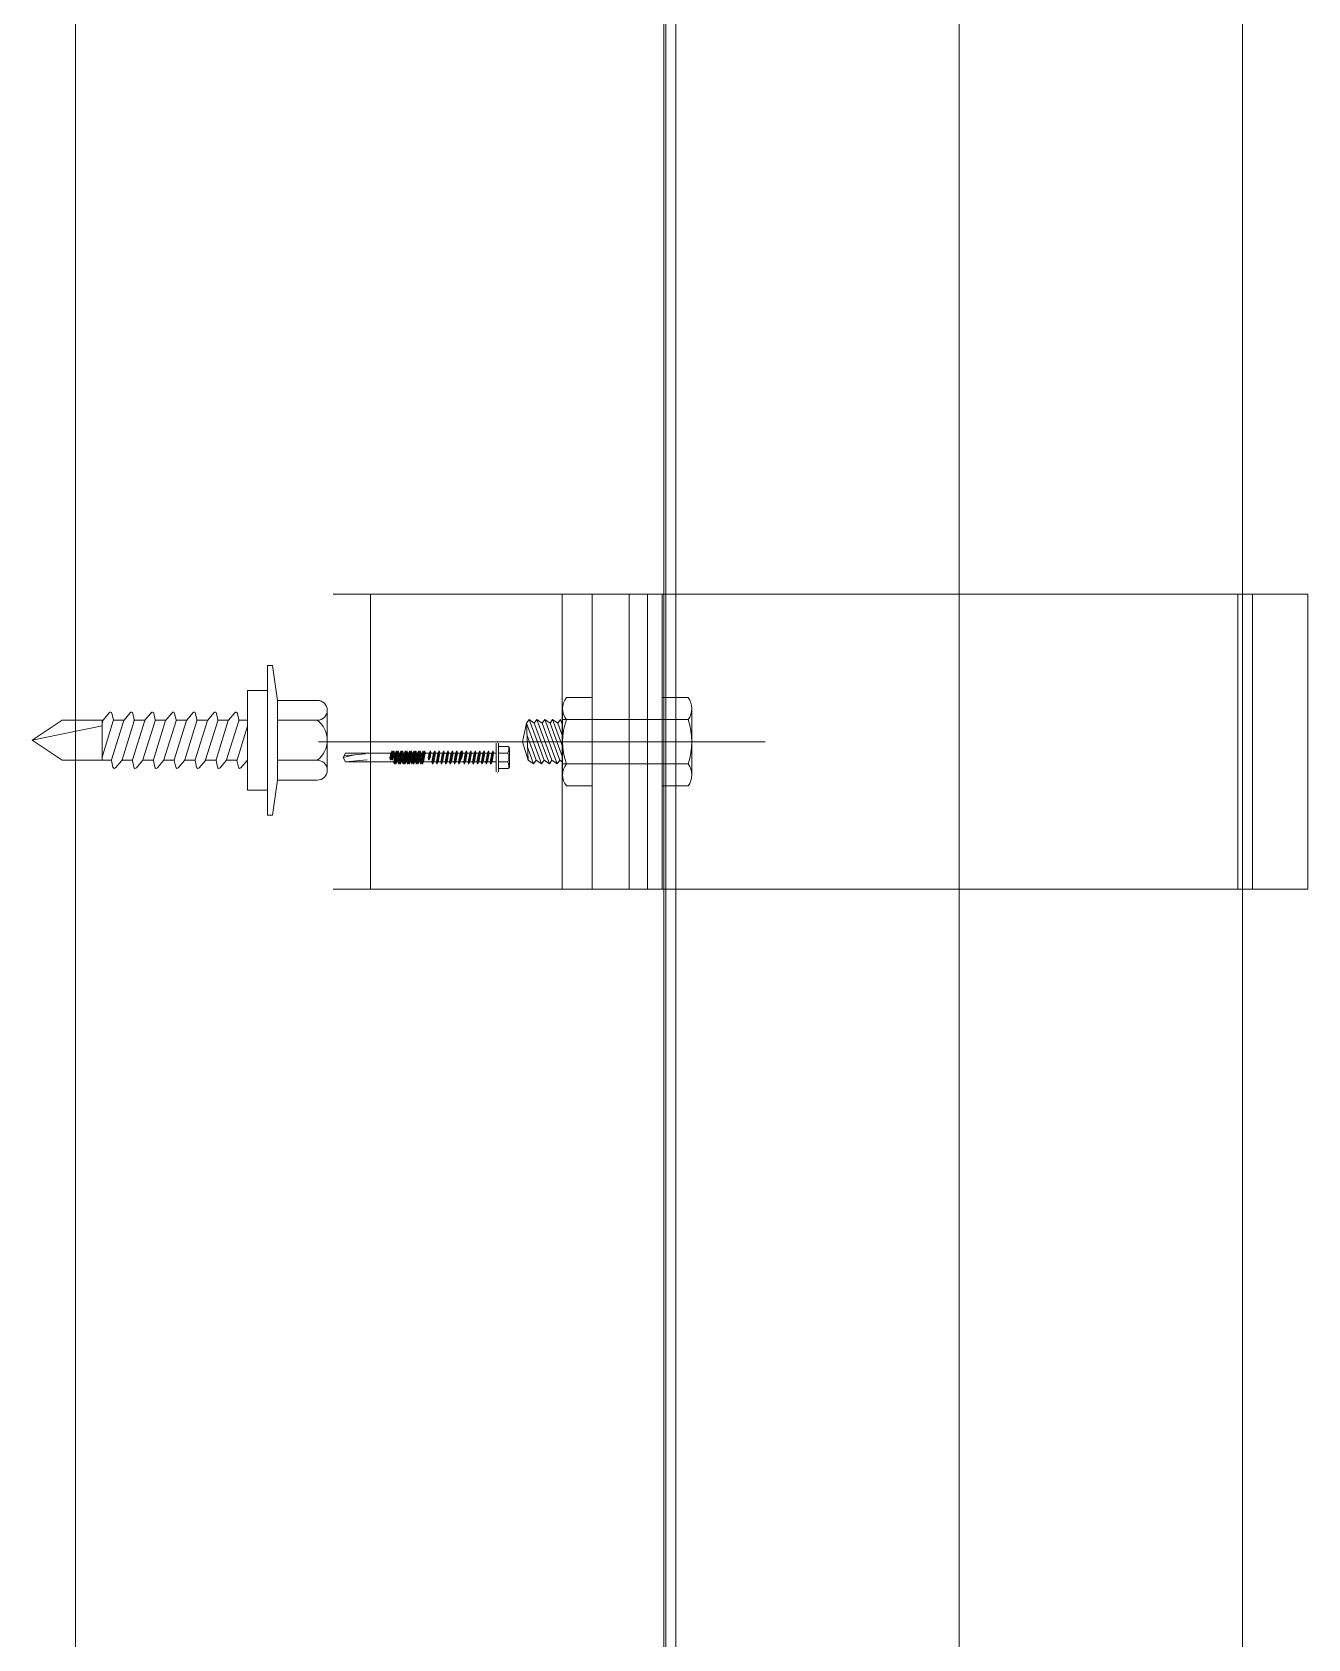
# Model space of a CAD drawing. Header units: metres. Extents: x 1610 to 5629, y 732 to 3974.
# Drawn here: x 1635.2203 to 1635.3412, y 909.5069 to 909.6592 of the extents above; entities that cross this region are included whole.
import ezdxf

# ---------------------------------------------------------------- set-up
doc = ezdxf.new("R2010")
doc.units = ezdxf.units.M
doc.header["$MEASUREMENT"] = 0
doc.layers.get('0').update_dxf_attribs({"lineweight": 0})

# ---------------------------------------------------------------- blocks, each defined once
blk = doc.blocks.new('SRW-20')
for p, q in [((-2.705422169499799, 4.734488796530059), (-2.705422169499799, 2.029066627059365)), ((-2.029066627117571, 5.410844338883178), (2.029066627117571, 5.410844338854075)), ((-1.352711084735344, 4.734488796530059), (-1.352711084735344, 2.029066627059365)), ((1.352711084677139, 4.734488796500953), (1.352711084677139, 2.029066627059365)), ((2.705422169383381, 4.734488796530059), (2.705422169441589, 2.029066627030259)), ((-5.07266656772117, 1.690888855897356), (-2.705422169499799, 2.029066627059365)), ((-5.07266656772117, 1.690888855897356), (-5.07266656772117, 1.352711084735344)), ((-5.07266656772117, 1.352711084735344), (5.07266656766296, 1.352711084677139)), ((-3.381777711823815, 1.352711084706242), (-3.381777711823815, 0)), ((-2.705422169441589, 2.029066627059365), (2.705422169499799, 2.029066627059365)), ((5.07266656766296, 1.690888855868251), (2.705422169441589, 2.029066627030259)), ((3.381777711823815, 1.352711084677139), (3.381777711823815, 0)), ((5.07266656766296, 1.690888855868251), (5.07266656766296, 1.352711084706242)), ((-3.381777711823815, 0), (3.381777711823815, 0)), ((-1.868816154747037, -0.4361120414687323), (-1.368265371740561, -0.0186322928057052)), ((-1.824975299445213, -0.6132498307561037), (-1.378628323058364, -0.7083456031105017)), ((-1.352711084793553, -2.91038e-11), (-1.352711084793553, -0.0079450140765402)), ((-1.352711084793553, -0.7104601264582016), (-1.352711084735344, -1.42436096811434)), ((-1.333367849205385, -1.416069386119489), (1.327403977658832, -0.5899166617600713)), ((-1.327403977658832, -0.7060096649511252), (0.9464257521030957, -2.91038e-11)), ((1.352711084735344, -2.91038e-11), (1.352711084677139, -0.585466200282099)), ((1.368265371682352, -1.277294033963698), (1.868816154688829, -0.8598142852715682)), ((1.824975299387005, -0.6826764959841967), (1.378628323058364, -0.5875807236297989)), ((-1.868816154747037, -1.85252799550653), (-1.368265371740561, -1.435048246843503)), ((-1.824975299445213, -2.029665784793905), (-1.378628323058364, -2.124761557148302)), ((-1.352711084735344, -2.126876080495998), (-1.352711084735344, -2.840776922152143)), ((-1.333367849205385, -2.83248534015729), (1.327403977658832, -2.006332615797874)), ((-1.32740397771704, -2.122425618988926), (1.333367849147176, -1.296272894658613)), ((1.352711084735344, -1.287981312634655), (1.352711084735344, -2.001882154319901)), ((1.824975299387005, -2.099092450021998), (1.378628323058364, -2.0039966776676)), ((-1.868816154747037, -3.268943949544336), (-1.368265371740561, -2.851464200881308)), ((-1.32740397771704, -3.538841573026726), (1.333367849147176, -2.712688848696414)), ((1.352711084735344, -2.70439726670156), (1.352711084677139, -3.418298108357701)), ((1.368265371682352, -2.693709988001498), (1.868816154688829, -2.27623023930937)), ((-1.868816154747037, -4.68535990361124), (-1.368265371740561, -4.267880154919112)), ((-1.824975299445213, -3.446081738831707), (-1.378628323058364, -3.541177511186106)), ((-1.352711084735344, -3.543292034533807), (-1.352711084735344, -4.25719287621905)), ((-1.333367849205385, -4.248901294195093), (1.327403977658832, -3.422748569864778)), ((-1.327403977658832, -4.955257527064532), (1.333367849147176, -4.129104802734219)), ((1.352711084677139, -4.120813220739364), (1.352711084677139, -4.834714062424609)), ((1.368265371682352, -4.110125942039302), (1.868816154688829, -3.692646193347171)), ((1.824975299387005, -3.515508404088901), (1.378628323058364, -3.420412631705402)), ((-1.824975299445213, -4.862497692898613), (-1.378628323058364, -4.957593465223908)), ((-1.352711084735344, -4.959707988571608), (-1.352711084735344, -5.673608830256853)), ((-1.333367849205385, -5.665317248232896), (1.327403977600625, -4.839164523902582)), ((1.368265371682352, -5.526541896077106), (1.86881615463062, -5.109062147384972)), ((1.824975299387005, -4.931924358126707), (1.378628323058364, -4.836828585743205)), ((-1.868816154747037, -6.101775857649045), (-1.368265371740561, -5.684296108956912)), ((-1.824975299387005, -6.278913646936416), (-1.378628323116573, -6.37400941926171)), ((-1.352711084735344, -6.376123942609406), (-1.352711084735344, -7.090024784323759)), ((-1.333367849205385, -7.081733202328903), (1.327403977600625, -6.255580477969486)), ((-1.32740397771704, -6.371673481102334), (1.333367849147176, -5.545520756772019)), ((1.352711084677139, -5.537229174777166), (1.352711084677139, -6.251130016462411)), ((1.368265371682352, -6.942957850144012), (1.868816154688829, -6.525478101451881)), ((1.824975299328798, -6.34834031216451), (1.378628323000155, -6.253244539810112)), ((-1.868816154747037, -7.518191811715951), (-1.368265371740561, -7.100712063023821)), ((-1.32740397771704, -7.788089435169238), (1.333367849147176, -6.961936710838926)), ((1.352711084677139, -6.953645128844073), (1.352711084677139, -7.667545970529318)), ((-1.868816154747037, -8.934607765753752), (-1.368265371740561, -8.517128017061623)), ((-1.824975299445213, -7.695329600974218), (-1.378628323116573, -7.790425373328617)), ((-1.352711084735344, -7.792539896676315), (-1.352711084735344, -8.506440738361562)), ((-1.333367849205385, -8.498149156366708), (1.327403977658832, -7.671996432036394)), ((-1.32740397771704, -9.204505389236147), (1.333367849147176, -8.378352664905831)), ((1.352711084677139, -8.370061082881875), (1.352711084677139, -9.083961924567118)), ((1.368265371682352, -8.359373804181812), (1.86881615463062, -7.941894055489684)), ((1.824975299328798, -7.764756266231414), (1.378628323058364, -7.669660493877018)), ((-1.824975299445213, -9.11174555501202), (-1.378628323116573, -9.206841327395523)), ((-1.352711084735344, -9.20895585071412), (-1.352711084735344, -9.854666864703177)), ((-1.140454892622073, -9.854666864703177), (1.327403977600625, -9.088412386074193)), ((1.14045489244745, -9.854666864674073), (1.333367849147176, -9.794768618943637)), ((1.352711084677139, -9.78647703694878), (1.352711084677139, -9.854666864674073)), ((1.368265371624147, -9.77578975824872), (1.868816154688829, -9.358310009556588)), ((1.824975299328798, -9.18117222029832), (1.378628323058364, -9.08607644791482)), ((-1.352711084735344, -9.854666864703177), (1.352711084677139, -9.854666864674073)), ((-1.352711084735344, -9.854666864703177), (-1.352711084793553, -12.56008903411566)), ((-2.91038e-11, -14.58915566120413), (0.9725863542698788, -9.854666864644967)), ((1.352711084677139, -9.854666864674073), (1.352711084677139, -12.56008903411566)), ((-1.352711084793553, -12.56008903411566), (-2.91038e-11, -14.58915566120413)), ((-2.91038e-11, -14.58915566120413), (1.352711084677139, -12.56008903411566))]:
    blk.add_line(p, q)
for centre, radius, start, end in [((-2.029066627117571, 4.734488796530059), 0.6763555423608923, 0, 180), ((-8.73115e-11, 3.719955483131343), 1.690888855772311, 36.86989764117497, 143.1301023564905), ((2.029066627117571, 4.734488796530059), 0.6763555423608923, 0, 180), ((-1.303284010122297, -0.0965437879785895), 0.1014533313541339, 107.2492362302467, 129.829483170481), ((-1.803834793128769, -0.5140235366707202), 0.1014533313541339, 129.829483170481, 257.9727626916973), ((-1.357487816741922, -0.6091193090251183), 0.1014533313541339, 257.9727626882618, 287.2492362302467), ((1.357487816741922, -0.6868070176860785), 0.1014533313541339, 77.97276268826182, 107.2492362302467), ((1.803834793070564, -0.7819027900695801), 0.1014533313541339, 309.8294831704811, 77.97276268826182), ((-1.803834793128769, -1.93043949070852), 0.1014533313541339, 129.829483170481, 257.9727626916973), ((-1.357487816741922, -2.025535263062919), 0.1014533313541339, 257.9727626882618, 287.2492362302467), ((-1.303284010122297, -1.51295974201639), 0.1014533313541339, 107.2492362302467, 129.829483170481), ((1.357487816741922, -2.103222971723879), 0.1014533313541339, 77.97276268826182, 107.2492362302467), ((1.303284010122297, -1.199382538732606), 0.1014533313541339, 287.2492362302467, 309.8294831710151), ((1.303284010064089, -1.199382538761708), 0.1014533313541339, 287.2492362302467, 309.8294831710151), ((1.803834793070564, -2.198318744107377), 0.1014533313541339, 309.8294831704811, 77.97276268826182), ((-1.303284010122297, -2.929375696054194), 0.1014533313541339, 107.2492362302467, 129.829483170481), ((1.303284010064089, -2.615798492799513), 0.1014533313541339, 287.2492362302467, 309.8294831710151), ((1.303284010122297, -2.615798492770409), 0.1014533313541339, 287.2492362302467, 309.8294831710151), ((-1.803834793128769, -3.346855444746323), 0.1014533313541339, 129.829483170481, 257.9727626916973), ((-1.357487816741922, -3.441951217129826), 0.1014533313541339, 257.9727626882618, 287.2492362302467), ((-1.303284010122297, -4.345791650091996), 0.1014533313541339, 107.2492362302467, 129.829483170481), ((1.357487816741922, -3.519638925761681), 0.1014533313541339, 77.97276268826182, 107.2492362302467), ((1.357487816741922, -3.519638925761681), 0.1014533313541339, 77.97276268826182, 107.2492362302467), ((1.303284010122297, -4.032214446808212), 0.1014533313541339, 287.2492362302467, 309.8294831710151), ((1.803834793070564, -3.614734698145185), 0.1014533313541339, 309.8294831704811, 77.97276268826182), ((-1.803834793128769, -4.76327139881323), 0.1014533313541339, 129.829483170481, 257.9727626916973), ((-1.357487816741922, -4.858367171167627), 0.1014533313541339, 257.9727626882618, 287.2492362302467), ((1.357487816741922, -4.936054879828589), 0.1014533313541339, 77.97276268826182, 107.2492362302467), ((1.803834793070564, -5.031150652153883), 0.1014533313541339, 309.8294831704811, 77.97276268989278), ((-1.803834793070564, -6.179687352821928), 0.1014533313541339, 129.829483170481, 257.9727626916973), ((-1.35748781680013, -6.274783125176327), 0.1014533313541339, 257.9727626898928, 287.2492362302467), ((-1.303284010122297, -5.762207604129799), 0.1014533313541339, 107.2492362302467, 129.829483170481), ((1.357487816683714, -6.352470833866391), 0.1014533313541339, 77.97276268826182, 107.2492362302467), ((1.303284010064089, -5.448630400846012), 0.1014533313541339, 287.2492362302467, 309.8294831710151), ((1.803834793012356, -6.447566606249893), 0.1014533313541339, 309.8294831704811, 77.97276269006647), ((-1.803834793128769, -7.596103306888836), 0.1014533313541339, 129.829483170481, 257.9727626916973), ((-1.303284010122297, -7.178623558225808), 0.1014533313541339, 107.2492362302467, 129.829483170481), ((1.303284010122297, -6.865046354912919), 0.1014533313541339, 287.2492362302467, 309.8294831704811), ((-1.35748781680013, -7.691199079272338), 0.1014533313541339, 257.9727626898928, 287.2492362302467), ((-1.303284010122297, -8.595039512263611), 0.1014533313541339, 107.2492362302467, 129.829483170481), ((1.357487816741922, -7.768886787933292), 0.1014533313541339, 77.97276268826182, 107.2492362302467), ((1.303284010064089, -8.281462308950722), 0.1014533313541339, 287.2492362302467, 309.8294831710151), ((1.803834793012356, -7.863982560316797), 0.1014533313541339, 309.8294831704811, 77.97276269006647), ((-1.803834793128769, -9.012519260926636), 0.1014533313541339, 129.829483170481, 257.9727626882618), ((-1.35748781680013, -9.10761503331014), 0.1014533313541339, 257.9727626882618, 287.2492362302467), ((1.357487816683714, -9.1853027419711), 0.1014533313541339, 77.97276268826182, 107.2492362302467), ((1.303284010064089, -9.697878263017627), 0.1014533313541339, 287.2492362302467, 309.8294831704811), ((1.803834793012356, -9.2803985143546), 0.1014533313541339, 309.8294831704811, 77.97276268989278)]:
    blk.add_arc(centre, radius, start, end)

msp = doc.modelspace()

# ---------------------------------------------------------------- linework, layer by layer
at = {"color": 7}
for p, q in [((1635.224421547176, 907.4443858497287, -23.91686604215113), (1635.224399094434, 909.8355492259697, -55.54783483703315)), ((1635.335023297467, 902.7736636033507), (1635.335023297468, 909.8196899604968)), ((1635.335023297469, 902.627288594904), (1635.335023297468, 909.8196899604968)), ((1635.280193404129, 909.7070736852693, 13.7092257086856), (1635.280193404357, 907.4443858497287, 0.0016978310132174)), ((1635.280390561147, 907.4443858497287, -22.50555447420834), (1635.280376841745, 909.7070736852693, -50.78495579762772)), ((1635.28131238172, 909.7070736852693, 13.70644830652966), (1635.281312381949, 907.4443858497287, -1.77965931414e-05)), ((1635.308167839579, 909.7070736852693, 13.70647205992102), (1635.308167839579, 907.4443858497287, -8.8983494777e-06)), ((1635.335023297242, 909.7070736852693, 13.70649581359481), (1635.335023297469, 907.4443858497287)), ((1635.248838020241, 909.605898338502), (1635.341224461772, 909.605898338502, 2.159289270440468)), ((1635.252384271365, 909.605898338502), (1635.252384271365, 909.5779239041929)), ((1635.270527390924, 909.5779239041929), (1635.270527390924, 909.605898338502)), ((1635.273386456507, 909.605898338502, 2.159289270440468), (1635.273386456507, 909.5779239041929, 2.159289270440468)), ((1635.276883260696, 909.605898338502, 2.159289270440468), (1635.276883260696, 909.5779239041929, 2.159289270440468)), ((1635.278631663313, 909.605898338502, 2.159289270440468), (1635.278631663313, 909.5779239041929, 2.159289270440468)), ((1635.280030384781, 909.605898338502, 2.159289270440468), (1635.280030384781, 909.5779239041929, 2.159289270440468)), ((1635.334580535058, 909.605898338502, 2.159289270440468), (1635.334580535058, 909.5779239041929, 2.159289270440468)), ((1635.335979256529, 909.605898338502, 2.159289270440468), (1635.335979256529, 909.5779239041929, 2.159289270440468)), ((1635.341224461772, 909.605898338502, 2.159289270440468), (1635.341224461772, 909.5779239041929, 2.159289270440468)), ((1635.270938694719, 909.5961072871847, 2.159289270440468), (1635.273386456507, 909.5961072871847, 2.159289270440468)), ((1635.282478148132, 909.5961072871847, 2.159289270440468), (1635.280030384781, 909.5961072871847, 2.159289270440468)), ((1635.27058901305, 909.5950582458224, 2.159289270440468), (1635.27058901305, 909.5887639979139, 2.159289270440468)), ((1635.282827828239, 909.5950582458224, 2.159289270440468), (1635.282827828239, 909.5887639979139, 2.159289270440468)), ((1635.267158815486, 909.5936595230517, 2.159289270440468), (1635.266796903914, 909.5919111217377, 2.159289270440468)), ((1635.267402277123, 909.5940092044614, 2.159289270440468), (1635.267158815486, 909.5936595230517, 2.159289270440468)), ((1635.267158815486, 909.5936595230517, 2.159289270440468), (1635.267334159408, 909.5901627196428, 2.159289270440468)), ((1635.267158815486, 909.5936595230517, 2.159289270440468), (1635.268582103581, 909.589813039276, 2.159289270440468)), ((1635.267402277123, 909.5940092044614, 2.159289270440468), (1635.268825565218, 909.5901627196428, 2.159289270440468)), ((1635.267904519173, 909.5936595230517, 2.159289270440468), (1635.267402277123, 909.5940092044614, 2.159289270440468)), ((1635.268147979246, 909.5940092044614, 2.159289270440468), (1635.267904519173, 909.5936595230517, 2.159289270440468)), ((1635.267904519173, 909.5936595230517, 2.159289270440468), (1635.269327805704, 909.589813039276, 2.159289270440468)), ((1635.268147979246, 909.5940092044614, 2.159289270440468), (1635.269571267341, 909.5901627196428, 2.159289270440468)), ((1635.268650221296, 909.5936595230517, 2.159289270440468), (1635.268147979246, 909.5940092044614, 2.159289270440468)), ((1635.268893681889, 909.5940092044614, 2.159289270440468), (1635.268650221296, 909.5936595230517, 2.159289270440468)), ((1635.268650221296, 909.5936595230517, 2.159289270440468), (1635.27007350939, 909.589813039276, 2.159289270440468)), ((1635.268893681889, 909.5940092044614, 2.159289270440468), (1635.270316969463, 909.5901627196428, 2.159289270440468)), ((1635.269395923418, 909.5936595230517, 2.159289270440468), (1635.268893681889, 909.5940092044614, 2.159289270440468)), ((1635.269639385055, 909.5940092044614, 2.159289270440468), (1635.269395923418, 909.5936595230517, 2.159289270440468)), ((1635.269395923418, 909.5936595230517, 2.159289270440468), (1635.27058901305, 909.5904351561104, 2.159289270440468)), ((1635.270141627104, 909.5936595230517, 2.159289270440468), (1635.269639385055, 909.5940092044614, 2.159289270440468)), ((1635.269639385055, 909.5940092044614, 2.159289270440468), (1635.27058901305, 909.5914427994223, 2.159289270440468)), ((1635.27038508822, 909.5940092044614, 2.159289270440468), (1635.270141627104, 909.5936595230517, 2.159289270440468)), ((1635.270141627104, 909.5936595230517, 2.159289270440468), (1635.27058901305, 909.592450444036, 2.159289270440468)), ((1635.27038508822, 909.5940092044614, 2.159289270440468), (1635.27058901305, 909.5934580878688, 2.159289270440468)), ((1635.282478148132, 909.5940092044614, 2.159289270440468), (1635.27058901305, 909.5940092044614, 2.159289270440468)), ((1635.247445479641, 909.5919111217377, 2.159289270440468), (1635.289797079463, 909.5919111217377, 2.159289270440468)), ((1635.264291142962, 909.5890526783064), (1635.264291142962, 909.591779760606)), ((1635.264399864103, 909.591880119445), (1635.264391502061, 909.591880119445)), ((1635.264500223724, 909.5890526783064), (1635.264500223724, 909.591779760606)), ((1635.265445268435, 909.5914616241797), (1635.264567129963, 909.5914616241797)), ((1635.265545627533, 909.5911438212325), (1635.265545627533, 909.5913612640384)), ((1635.267334159408, 909.5901627196428, 2.159289270440468), (1635.266796903914, 909.5919111217377, 2.159289270440468)), ((1635.267217264329, 909.5924939219137, 2.159289270440468), (1635.268079861532, 909.5901627196428, 2.159289270440468)), ((1635.267275712129, 909.5913283202588, 2.159289270440468), (1635.267836400414, 909.589813039276, 2.159289270440468)), ((1635.249771333709, 909.5904162229747), (1635.250012760066, 909.5908343847588)), ((1635.249771333709, 909.5904162229747), (1635.250844259622, 909.5906610169724)), ((1635.249771333709, 909.5904162229747), (1635.250012760066, 909.5899980611888)), ((1635.249864708979, 909.5905746646077), (1635.2519156411, 909.5907540981044)), ((1635.253890674453, 909.5908343847588), (1635.250012760066, 909.5908343847588)), ((1635.250012760066, 909.5899980611888), (1635.252063691667, 909.5901774946852)), ((1635.253890674453, 909.5899980611888), (1635.250012760066, 909.5899980611888)), ((1635.254306933047, 909.5908343847588), (1635.253890674453, 909.5908343847588)), ((1635.254577628119, 909.5899980611888), (1635.253890674453, 909.5899980611888)), ((1635.254159466074, 909.5899980611888), (1635.253914973771, 909.5899980611888)), ((1635.254461089969, 909.5908343847588), (1635.254044832936, 909.5908343847588)), ((1635.25473178504, 909.5899980611888), (1635.254044832936, 909.5899980611888)), ((1635.254306933047, 909.5908343847588), (1635.254062440744, 909.5908343847588)), ((1635.254313624557, 909.5899980611888), (1635.254069131213, 909.5899980611888)), ((1635.254461089969, 909.5908343847588), (1635.254216597666, 909.5908343847588)), ((1635.254222935894, 909.5903756945801), (1635.254306933047, 909.5908343847588)), ((1635.254272892428, 909.5901665476429), (1635.254222935894, 909.5903756945801)), ((1635.254272892428, 909.5901665476429), (1635.254430644694, 909.5910435314363)), ((1635.254272892428, 909.5901665476429), (1635.254396605636, 909.5903756945801)), ((1635.254306933047, 909.5908343847588), (1635.254430644694, 909.5910435314363)), ((1635.254577628119, 909.5899980611888), (1635.254333135818, 909.5899980611888)), ((1635.254377093857, 909.5903756945801), (1635.254461089969, 909.5908343847588)), ((1635.254427049349, 909.5901665476429), (1635.254377093857, 909.5903756945801)), ((1635.254396605636, 909.5903756945801), (1635.254480601747, 909.5908343847588)), ((1635.254427049349, 909.5901665476429), (1635.254584803176, 909.5910435314363)), ((1635.254427049349, 909.5901665476429), (1635.2545507636, 909.5903756945801)), ((1635.254480601747, 909.5908343847588), (1635.254430644694, 909.5910435314363)), ((1635.254461089969, 909.5908343847588), (1635.254584803176, 909.5910435314363)), ((1635.25472509353, 909.5908343847588), (1635.254480601747, 909.5908343847588)), ((1635.25473178504, 909.5899980611888), (1635.254487293257, 909.5899980611888)), ((1635.2545507636, 909.5903756945801), (1635.254634759712, 909.5908343847588)), ((1635.254577628119, 909.5899980611888), (1635.25472509353, 909.5908343847588)), ((1635.254627583611, 909.5897889129487), (1635.254577628119, 909.5899980611888)), ((1635.254634759712, 909.5908343847588), (1635.254584803176, 909.5910435314363)), ((1635.254627583611, 909.5897889129487), (1635.254848806737, 909.5910435314363)), ((1635.254627583611, 909.5897889129487), (1635.254751296819, 909.5899980611888)), ((1635.254879251493, 909.5908343847588), (1635.254634759712, 909.5908343847588)), ((1635.25472509353, 909.5908343847588), (1635.254848806737, 909.5910435314363)), ((1635.25473178504, 909.5899980611888), (1635.254879251493, 909.5908343847588)), ((1635.254781742096, 909.5897889129487), (1635.25473178504, 909.5899980611888)), ((1635.254751296819, 909.5899980611888), (1635.254898763272, 909.5908343847588)), ((1635.254995790165, 909.5899980611888), (1635.254751296819, 909.5899980611888)), ((1635.254781742096, 909.5897889129487), (1635.255002964701, 909.5910435314363)), ((1635.254781742096, 909.5897889129487), (1635.254905454781, 909.5899980611888)), ((1635.254898763272, 909.5908343847588), (1635.254848806737, 909.5910435314363)), ((1635.254879251493, 909.5908343847588), (1635.255002964701, 909.5910435314363)), ((1635.255143255575, 909.5908343847588), (1635.254898763272, 909.5908343847588)), ((1635.254905454781, 909.5899980611888), (1635.255052920715, 909.5908343847588)), ((1635.255149947085, 909.5899980611888), (1635.254905454781, 909.5899980611888)), ((1635.254995790165, 909.5899980611888), (1635.255143255575, 909.5908343847588)), ((1635.255045745134, 909.5897889129487), (1635.254995790165, 909.5899980611888)), ((1635.255052920715, 909.5908343847588), (1635.255002964701, 909.5910435314363)), ((1635.255045745134, 909.5897889129487), (1635.255266968784, 909.5910435314363)), ((1635.255045745134, 909.5897889129487), (1635.255169458343, 909.5899980611888)), ((1635.255297412496, 909.5908343847588), (1635.255052920715, 909.5908343847588)), ((1635.255143255575, 909.5908343847588), (1635.255266968784, 909.5910435314363)), ((1635.255149947085, 909.5899980611888), (1635.255297412496, 909.5908343847588)), ((1635.255199902578, 909.5897889129487), (1635.255149947085, 909.5899980611888)), ((1635.255169458343, 909.5899980611888), (1635.255316925318, 909.5908343847588)), ((1635.255413950646, 909.5899980611888), (1635.255169458343, 909.5899980611888)), ((1635.255199902578, 909.5897889129487), (1635.255421126747, 909.5910435314363)), ((1635.255199902578, 909.5897889129487), (1635.255323616827, 909.5899980611888)), ((1635.255316925318, 909.5908343847588), (1635.255266968784, 909.5910435314363)), ((1635.255297412496, 909.5908343847588), (1635.255421126747, 909.5910435314363)), ((1635.25556141762, 909.5908343847588), (1635.255316925318, 909.5908343847588)), ((1635.255323616827, 909.5899980611888), (1635.25547108328, 909.5908343847588)), ((1635.255568108609, 909.5899980611888), (1635.255323616827, 909.5899980611888)), ((1635.255413950646, 909.5899980611888), (1635.25556141762, 909.5908343847588)), ((1635.255463907181, 909.5897889129487), (1635.255413950646, 909.5899980611888)), ((1635.25547108328, 909.5908343847588), (1635.255421126747, 909.5910435314363)), ((1635.255463907181, 909.5897889129487), (1635.255685129266, 909.5910435314363)), ((1635.255463907181, 909.5897889129487), (1635.255587620391, 909.5899980611888)), ((1635.255715574541, 909.5908343847588), (1635.25547108328, 909.5908343847588)), ((1635.25556141762, 909.5908343847588), (1635.255685129266, 909.5910435314363)), ((1635.255568108609, 909.5899980611888), (1635.255715574541, 909.5908343847588)), ((1635.255618064621, 909.5897889129487), (1635.255568108609, 909.5899980611888)), ((1635.255587620391, 909.5899980611888), (1635.255735087363, 909.5908343847588)), ((1635.255832112171, 909.5899980611888), (1635.255587620391, 909.5899980611888)), ((1635.255618064621, 909.5897889129487), (1635.255839288271, 909.5910435314363)), ((1635.255618064621, 909.5897889129487), (1635.255741777308, 909.5899980611888)), ((1635.255735087363, 909.5908343847588), (1635.255685129266, 909.5910435314363)), ((1635.255715574541, 909.5908343847588), (1635.255839288271, 909.5910435314363)), ((1635.255979579145, 909.5908343847588), (1635.255735087363, 909.5908343847588)), ((1635.255741777308, 909.5899980611888), (1635.255889244283, 909.5908343847588)), ((1635.255986270655, 909.5899980611888), (1635.255741777308, 909.5899980611888)), ((1635.255832112171, 909.5899980611888), (1635.255979579145, 909.5908343847588)), ((1635.255882068183, 909.5897889129487), (1635.255832112171, 909.5899980611888)), ((1635.255889244283, 909.5908343847588), (1635.255839288271, 909.5910435314363)), ((1635.255882068183, 909.5897889129487), (1635.25610329079, 909.5910435314363)), ((1635.255882068183, 909.5897889129487), (1635.256005781393, 909.5899980611888)), ((1635.256133736065, 909.5908343847588), (1635.255889244283, 909.5908343847588)), ((1635.255979579145, 909.5908343847588), (1635.25610329079, 909.5910435314363)), ((1635.255986270655, 909.5899980611888), (1635.256133736065, 909.5908343847588)), ((1635.256036226669, 909.5897889129487), (1635.255986270655, 909.5899980611888)), ((1635.256005781393, 909.5899980611888), (1635.256153247845, 909.5908343847588)), ((1635.256250273174, 909.5899980611888), (1635.256005781393, 909.5899980611888)), ((1635.256036226669, 909.5897889129487), (1635.256257449272, 909.5910435314363)), ((1635.256036226669, 909.5897889129487), (1635.256159939354, 909.5899980611888)), ((1635.256153247845, 909.5908343847588), (1635.25610329079, 909.5910435314363)), ((1635.256133736065, 909.5908343847588), (1635.256257449272, 909.5910435314363)), ((1635.256397740149, 909.5908343847588), (1635.256153247845, 909.5908343847588)), ((1635.256159939354, 909.5899980611888), (1635.256307405807, 909.5908343847588)), ((1635.256404431659, 909.5899980611888), (1635.256159939354, 909.5899980611888)), ((1635.256250273174, 909.5899980611888), (1635.256397740149, 909.5908343847588)), ((1635.256300229707, 909.5897889129487), (1635.256250273174, 909.5899980611888)), ((1635.256307405807, 909.5908343847588), (1635.256257449272, 909.5910435314363)), ((1635.256300229707, 909.5897889129487), (1635.256521452836, 909.5910435314363)), ((1635.256300229707, 909.5897889129487), (1635.256423942917, 909.5899980611888)), ((1635.256551898111, 909.5908343847588), (1635.256307405807, 909.5908343847588)), ((1635.256397740149, 909.5908343847588), (1635.256521452836, 909.5910435314363)), ((1635.256404431659, 909.5899980611888), (1635.256551898111, 909.5908343847588)), ((1635.256454388192, 909.5897889129487), (1635.256404431659, 909.5899980611888)), ((1635.256423942917, 909.5899980611888), (1635.256571409369, 909.5908343847588)), ((1635.256668435219, 909.5899980611888), (1635.256423942917, 909.5899980611888)), ((1635.256454388192, 909.5897889129487), (1635.256675611319, 909.5910435314363)), ((1635.256454388192, 909.5897889129487), (1635.256578100879, 909.5899980611888)), ((1635.256571409369, 909.5908343847588), (1635.256521452836, 909.5910435314363)), ((1635.256551898111, 909.5908343847588), (1635.256675611319, 909.5910435314363)), ((1635.256815901672, 909.5908343847588), (1635.256571409369, 909.5908343847588)), ((1635.256578100879, 909.5899980611888), (1635.256725566811, 909.5908343847588)), ((1635.256822593184, 909.5899980611888), (1635.256578100879, 909.5899980611888)), ((1635.256668435219, 909.5899980611888), (1635.256815901672, 909.5908343847588)), ((1635.256718391753, 909.5897889129487), (1635.256668435219, 909.5899980611888)), ((1635.256725566811, 909.5908343847588), (1635.256675611319, 909.5910435314363)), ((1635.256718391753, 909.5897889129487), (1635.256939614881, 909.5910435314363)), ((1635.256718391753, 909.5897889129487), (1635.256842104961, 909.5899980611888)), ((1635.256970060155, 909.5908343847588), (1635.256725566811, 909.5908343847588)), ((1635.256815901672, 909.5908343847588), (1635.256939614881, 909.5910435314363)), ((1635.256822593184, 909.5899980611888), (1635.256970060155, 909.5908343847588)), ((1635.256872548672, 909.5897889129487), (1635.256822593184, 909.5899980611888)), ((1635.256842104961, 909.5899980611888), (1635.256989570373, 909.5908343847588)), ((1635.257086596743, 909.5899980611888), (1635.256842104961, 909.5899980611888)), ((1635.256872548672, 909.5897889129487), (1635.257093772844, 909.5910435314363)), ((1635.256872548672, 909.5897889129487), (1635.256996262925, 909.5899980611888)), ((1635.256989570373, 909.5908343847588), (1635.256939614881, 909.5910435314363)), ((1635.256970060155, 909.5908343847588), (1635.257093772844, 909.5910435314363)), ((1635.257234063717, 909.5908343847588), (1635.256989570373, 909.5908343847588)), ((1635.256996262925, 909.5899980611888), (1635.257143729899, 909.5908343847588)), ((1635.257240755226, 909.5899980611888), (1635.256996262925, 909.5899980611888)), ((1635.257086596743, 909.5899980611888), (1635.257234063717, 909.5908343847588)), ((1635.257136552757, 909.5897889129487), (1635.257086596743, 909.5899980611888)), ((1635.257143729899, 909.5908343847588), (1635.257093772844, 909.5910435314363)), ((1635.257136552757, 909.5897889129487), (1635.257357776404, 909.5910435314363)), ((1635.257136552757, 909.5897889129487), (1635.257260266486, 909.5899980611888)), ((1635.257388220638, 909.5908343847588), (1635.257143729899, 909.5908343847588)), ((1635.257234063717, 909.5908343847588), (1635.257357776404, 909.5910435314363)), ((1635.257240755226, 909.5899980611888), (1635.257388220638, 909.5908343847588)), ((1635.257290710719, 909.5897889129487), (1635.257240755226, 909.5899980611888)), ((1635.257260266486, 909.5899980611888), (1635.257407732417, 909.5908343847588)), ((1635.264291142962, 909.5899980575437), (1635.257260266486, 909.5899980611888)), ((1635.257290710719, 909.5897889129487), (1635.257511934889, 909.5910435314363)), ((1635.257290710719, 909.5897889129487), (1635.257414423928, 909.5899980611888)), ((1635.257407732417, 909.5908343847588), (1635.257357776404, 909.5910435314363)), ((1635.257388220638, 909.5908343847588), (1635.257511934889, 909.5910435314363)), ((1635.264291142962, 909.5908343813718), (1635.257407732417, 909.5908343847588)), ((1635.257414423928, 909.5899980611888), (1635.25756189038, 909.5908343847588)), ((1635.25756189038, 909.5908343847588), (1635.257511934889, 909.5910435314363)), ((1635.257932845027, 909.5908343847588), (1635.257516587472, 909.5908343847588)), ((1635.258203540098, 909.5899980611888), (1635.257516587472, 909.5899980611888)), ((1635.257785378575, 909.5899980611888), (1635.257540885749, 909.5899980611888)), ((1635.257932845027, 909.5908343847588), (1635.257688352724, 909.5908343847588)), ((1635.257848848916, 909.5903756945801), (1635.257932845027, 909.5908343847588)), ((1635.257898804409, 909.5901665476429), (1635.257848848916, 909.5903756945801)), ((1635.257898804409, 909.5901665476429), (1635.258056557715, 909.5910435314363)), ((1635.257898804409, 909.5901665476429), (1635.258022517616, 909.5903756945801)), ((1635.257932845027, 909.5908343847588), (1635.258056557715, 909.5910435314363)), ((1635.258203540098, 909.5899980611888), (1635.257959046755, 909.5899980611888)), ((1635.258022517616, 909.5903756945801), (1635.258106514769, 909.5908343847588)), ((1635.258106514769, 909.5908343847588), (1635.258056557715, 909.5910435314363)), ((1635.258351006551, 909.5908343847588), (1635.258106514769, 909.5908343847588)), ((1635.258203540098, 909.5899980611888), (1635.258351006551, 909.5908343847588)), ((1635.258253495591, 909.5897889129487), (1635.258203540098, 909.5899980611888)), ((1635.258253495591, 909.5897889129487), (1635.258474718716, 909.5910435314363)), ((1635.258253495591, 909.5897889129487), (1635.258377208799, 909.5899980611888)), ((1635.258351006551, 909.5908343847588), (1635.258474718716, 909.5910435314363)), ((1635.258377208799, 909.5899980611888), (1635.258524676815, 909.5908343847588)), ((1635.258621702143, 909.5899980611888), (1635.258377208799, 909.5899980611888)), ((1635.258524676815, 909.5908343847588), (1635.258474718716, 909.5910435314363)), ((1635.258769167555, 909.5908343847588), (1635.258524676815, 909.5908343847588)), ((1635.258621702143, 909.5899980611888), (1635.258769167555, 909.5908343847588)), ((1635.258671657637, 909.5897889129487), (1635.258621702143, 909.5899980611888)), ((1635.258671657637, 909.5897889129487), (1635.258892880763, 909.5910435314363)), ((1635.258671657637, 909.5897889129487), (1635.258795370322, 909.5899980611888)), ((1635.258769167555, 909.5908343847588), (1635.258892880763, 909.5910435314363)), ((1635.258795370322, 909.5899980611888), (1635.258942837298, 909.5908343847588)), ((1635.259039863669, 909.5899980611888), (1635.258795370322, 909.5899980611888)), ((1635.258942837298, 909.5908343847588), (1635.258892880763, 909.5910435314363)), ((1635.259187329601, 909.5908343847588), (1635.258942837298, 909.5908343847588)), ((1635.259039863669, 909.5899980611888), (1635.259187329601, 909.5908343847588)), ((1635.259089819159, 909.5897889129487), (1635.259039863669, 909.5899980611888)), ((1635.259089819159, 909.5897889129487), (1635.259311042289, 909.5910435314363)), ((1635.259089819159, 909.5897889129487), (1635.259213532369, 909.5899980611888)), ((1635.259187329601, 909.5908343847588), (1635.259311042289, 909.5910435314363)), ((1635.259213532369, 909.5899980611888), (1635.259360999344, 909.5908343847588)), ((1635.259458024149, 909.5899980611888), (1635.259213532369, 909.5899980611888)), ((1635.259360999344, 909.5908343847588), (1635.259311042289, 909.5910435314363)), ((1635.259605491125, 909.5908343847588), (1635.259360999344, 909.5908343847588)), ((1635.259458024149, 909.5899980611888), (1635.259605491125, 909.5908343847588)), ((1635.259507981205, 909.5897889129487), (1635.259458024149, 909.5899980611888)), ((1635.259507981205, 909.5897889129487), (1635.259729204333, 909.5910435314363)), ((1635.259507981205, 909.5897889129487), (1635.259631694413, 909.5899980611888)), ((1635.259605491125, 909.5908343847588), (1635.259729204333, 909.5910435314363)), ((1635.259631694413, 909.5899980611888), (1635.259779159825, 909.5908343847588)), ((1635.259876186194, 909.5899980611888), (1635.259631694413, 909.5899980611888)), ((1635.259779159825, 909.5908343847588), (1635.259729204333, 909.5910435314363)), ((1635.260023653169, 909.5908343847588), (1635.259779159825, 909.5908343847588)), ((1635.259876186194, 909.5899980611888), (1635.260023653169, 909.5908343847588)), ((1635.259926141688, 909.5897889129487), (1635.259876186194, 909.5899980611888)), ((1635.259926141688, 909.5897889129487), (1635.260147364814, 909.5910435314363)), ((1635.259926141688, 909.5897889129487), (1635.260049855937, 909.5899980611888)), ((1635.260023653169, 909.5908343847588), (1635.260147364814, 909.5910435314363)), ((1635.260049855937, 909.5899980611888), (1635.260197321349, 909.5908343847588)), ((1635.260294347198, 909.5899980611888), (1635.260049855937, 909.5899980611888)), ((1635.260197321349, 909.5908343847588), (1635.260147364814, 909.5910435314363)), ((1635.260441814174, 909.5908343847588), (1635.260197321349, 909.5908343847588)), ((1635.260294347198, 909.5899980611888), (1635.260441814174, 909.5908343847588)), ((1635.260344303732, 909.5897889129487), (1635.260294347198, 909.5899980611888)), ((1635.260344303732, 909.5897889129487), (1635.260565526862, 909.5910435314363)), ((1635.260344303732, 909.5897889129487), (1635.260468016941, 909.5899980611888)), ((1635.260441814174, 909.5908343847588), (1635.260565526862, 909.5910435314363)), ((1635.260468016941, 909.5899980611888), (1635.260615483394, 909.5908343847588)), ((1635.260712508723, 909.5899980611888), (1635.260468016941, 909.5899980611888)), ((1635.260941515511, 909.5908343847588), (1635.260525258478, 909.5908343847588)), ((1635.261212210583, 909.5899980611888), (1635.260525258478, 909.5899980611888)), ((1635.260794048537, 909.5899980611888), (1635.260549556756, 909.5899980611888)), ((1635.260615483394, 909.5908343847588), (1635.260565526862, 909.5910435314363)), ((1635.260859975697, 909.5908343847588), (1635.260615483394, 909.5908343847588)), ((1635.260941515511, 909.5908343847588), (1635.260697023208, 909.5908343847588)), ((1635.260712508723, 909.5899980611888), (1635.260859975697, 909.5908343847588)), ((1635.260762465777, 909.5897889129487), (1635.260712508723, 909.5899980611888)), ((1635.260762465777, 909.5897889129487), (1635.260983688385, 909.5910435314363)), ((1635.260762465777, 909.5897889129487), (1635.260886178467, 909.5899980611888)), ((1635.260857519399, 909.5903756945801), (1635.260941515511, 909.5908343847588)), ((1635.260907474892, 909.5901665476429), (1635.260857519399, 909.5903756945801)), ((1635.260859975697, 909.5908343847588), (1635.260983688385, 909.5910435314363)), ((1635.260886178467, 909.5899980611888), (1635.261033645439, 909.5908343847588)), ((1635.260907474892, 909.5901665476429), (1635.261065228197, 909.5910435314363)), ((1635.260907474892, 909.5901665476429), (1635.261031188101, 909.5903756945801)), ((1635.260941515511, 909.5908343847588), (1635.261065228197, 909.5910435314363)), ((1635.261212210583, 909.5899980611888), (1635.2609677188, 909.5899980611888)), ((1635.261033645439, 909.5908343847588), (1635.260983688385, 909.5910435314363)), ((1635.261031188101, 909.5903756945801), (1635.261115185254, 909.5908343847588)), ((1635.261115185254, 909.5908343847588), (1635.261065228197, 909.5910435314363)), ((1635.261359677558, 909.5908343847588), (1635.261115185254, 909.5908343847588)), ((1635.261212210583, 909.5899980611888), (1635.261359677558, 909.5908343847588)), ((1635.261262167117, 909.5897889129487), (1635.261212210583, 909.5899980611888)), ((1635.261262167117, 909.5897889129487), (1635.261483390243, 909.5910435314363)), ((1635.261262167117, 909.5897889129487), (1635.261385879283, 909.5899980611888)), ((1635.261359677558, 909.5908343847588), (1635.261483390243, 909.5910435314363)), ((1635.261385879283, 909.5899980611888), (1635.261533345736, 909.5908343847588)), ((1635.261630372627, 909.5899980611888), (1635.261385879283, 909.5899980611888)), ((1635.261533345736, 909.5908343847588), (1635.261483390243, 909.5910435314363)), ((1635.261777838039, 909.5908343847588), (1635.261533345736, 909.5908343847588)), ((1635.261630372627, 909.5899980611888), (1635.261777838039, 909.5908343847588)), ((1635.261680329161, 909.5897889129487), (1635.261630372627, 909.5899980611888)), ((1635.261680329161, 909.5897889129487), (1635.261901552289, 909.5910435314363)), ((1635.261680329161, 909.5897889129487), (1635.26180404133, 909.5899980611888)), ((1635.261777838039, 909.5908343847588), (1635.261901552289, 909.5910435314363)), ((1635.26180404133, 909.5899980611888), (1635.261951507781, 909.5908343847588)), ((1635.262048534151, 909.5899980611888), (1635.26180404133, 909.5899980611888)), ((1635.261951507781, 909.5908343847588), (1635.261901552289, 909.5910435314363)), ((1635.262196000083, 909.5908343847588), (1635.261951507781, 909.5908343847588)), ((1635.262048534151, 909.5899980611888), (1635.262196000083, 909.5908343847588)), ((1635.262098490167, 909.5897889129487), (1635.262048534151, 909.5899980611888)), ((1635.262098490167, 909.5897889129487), (1635.262319713812, 909.5910435314363)), ((1635.262098490167, 909.5897889129487), (1635.262222203374, 909.5899980611888)), ((1635.262196000083, 909.5908343847588), (1635.262319713812, 909.5910435314363)), ((1635.262222203374, 909.5899980611888), (1635.262369669825, 909.5908343847588)), ((1635.262466695155, 909.5899980611888), (1635.262222203374, 909.5899980611888)), ((1635.262369669825, 909.5908343847588), (1635.262319713812, 909.5910435314363)), ((1635.262614161607, 909.5908343847588), (1635.262369669825, 909.5908343847588)), ((1635.262466695155, 909.5899980611888), (1635.262614161607, 909.5908343847588)), ((1635.262516651689, 909.5897889129487), (1635.262466695155, 909.5899980611888)), ((1635.262516651689, 909.5897889129487), (1635.262737874817, 909.5910435314363)), ((1635.262516651689, 909.5897889129487), (1635.262640364897, 909.5899980611888)), ((1635.262614161607, 909.5908343847588), (1635.262737874817, 909.5910435314363)), ((1635.262640364897, 909.5899980611888), (1635.262787831352, 909.5908343847588)), ((1635.2628848572, 909.5899980611888), (1635.262640364897, 909.5899980611888)), ((1635.262787831352, 909.5908343847588), (1635.262737874817, 909.5910435314363)), ((1635.263032323653, 909.5908343847588), (1635.262787831352, 909.5908343847588)), ((1635.2628848572, 909.5899980611888), (1635.263032323653, 909.5908343847588)), ((1635.262934813735, 909.5897889129487), (1635.2628848572, 909.5899980611888)), ((1635.262934813735, 909.5897889129487), (1635.263156036861, 909.5910435314363)), ((1635.262934813735, 909.5897889129487), (1635.2630585259, 909.5899980611888)), ((1635.263032323653, 909.5908343847588), (1635.263156036861, 909.5910435314363)), ((1635.2630585259, 909.5899980611888), (1635.263205992355, 909.5908343847588)), ((1635.263303018725, 909.5899980611888), (1635.2630585259, 909.5899980611888)), ((1635.263205992355, 909.5908343847588), (1635.263156036861, 909.5910435314363)), ((1635.263450484137, 909.5908343847588), (1635.263205992355, 909.5908343847588)), ((1635.263303018725, 909.5899980611888), (1635.263450484137, 909.5908343847588)), ((1635.263352974737, 909.5897889129487), (1635.263303018725, 909.5899980611888)), ((1635.263352974737, 909.5897889129487), (1635.263574197345, 909.5910435314363)), ((1635.263352974737, 909.5897889129487), (1635.263476687424, 909.5899980611888)), ((1635.263450484137, 909.5908343847588), (1635.263574197345, 909.5910435314363)), ((1635.263476687424, 909.5899980611888), (1635.2636241544, 909.5908343847588)), ((1635.263721179728, 909.5899980611888), (1635.263476687424, 909.5899980611888)), ((1635.2636241544, 909.5908343847588), (1635.263574197345, 909.5910435314363)), ((1635.263868646181, 909.5908343847588), (1635.2636241544, 909.5908343847588)), ((1635.263721179728, 909.5899980611888), (1635.263868646181, 909.5908343847588)), ((1635.263771136261, 909.5897889129487), (1635.263721179728, 909.5899980611888)), ((1635.263771136261, 909.5897889129487), (1635.26399235939, 909.5910435314363)), ((1635.263771136261, 909.5897889129487), (1635.26389484947, 909.5899980611888)), ((1635.263868646181, 909.5908343847588), (1635.26399235939, 909.5910435314363)), ((1635.26389484947, 909.5899980611888), (1635.26404231488, 909.5908343847588)), ((1635.26404231488, 909.5908343847588), (1635.26399235939, 909.5910435314363)), ((1635.265407741371, 909.5908340465887), (1635.264500223724, 909.5908340465887)), ((1635.265407741371, 909.5899983933681), (1635.264500223724, 909.5899983933681)), ((1635.265545627533, 909.5896886189834), (1635.265545627533, 909.5911438212325)), ((1635.265545627533, 909.589905317708), (1635.265545627533, 909.590927121206)), ((1635.267836400414, 909.589813039276, 2.159289270440468), (1635.267334159408, 909.5901627196428, 2.159289270440468)), ((1635.268079861532, 909.5901627196428, 2.159289270440468), (1635.267836400414, 909.589813039276, 2.159289270440468)), ((1635.268582103581, 909.589813039276, 2.159289270440468), (1635.268079861532, 909.5901627196428, 2.159289270440468)), ((1635.268825565218, 909.5901627196428, 2.159289270440468), (1635.268582103581, 909.589813039276, 2.159289270440468)), ((1635.269327805704, 909.589813039276, 2.159289270440468), (1635.268825565218, 909.5901627196428, 2.159289270440468)), ((1635.269571267341, 909.5901627196428, 2.159289270440468), (1635.269327805704, 909.589813039276, 2.159289270440468)), ((1635.27007350939, 909.589813039276, 2.159289270440468), (1635.269571267341, 909.5901627196428, 2.159289270440468)), ((1635.270316969463, 909.5901627196428, 2.159289270440468), (1635.27007350939, 909.589813039276, 2.159289270440468)), ((1635.27058901305, 909.5899733114078, 2.159289270440468), (1635.270316969463, 909.5901627196428, 2.159289270440468)), ((1635.282478148132, 909.589813039276, 2.159289270440468), (1635.27058901305, 909.589813039276, 2.159289270440468)), ((1635.264399864103, 909.5889523194709), (1635.264391502061, 909.5889523194709)), ((1635.265445268435, 909.5893708157769), (1635.264567129963, 909.5893708157769)), ((1635.265545627533, 909.5894711748758), (1635.265545627533, 909.5896886189834)), ((1635.270938694719, 909.5877149555104, 2.159289270440468), (1635.273386456507, 909.5877149555104, 2.159289270440468)), ((1635.282478148132, 909.5877149555104, 2.159289270440468), (1635.280030384781, 909.5877149555104, 2.159289270440468)), ((1635.248838020241, 909.5779239041929), (1635.341224461772, 909.5779239041929, 2.159289270440468))]:
    msp.add_line(p, q, dxfattribs=at)
for centre, radius, start, end in [((1635.272337415144, 909.5950582458224, 2.159289270440468), 0.0017484021999464, 143.1301076794864, 216.8698923205135), ((1635.281079426144, 909.5950582458224, 2.159289270440468), 0.0017484021995751, 323.1301076794865, 36.86989232051355), ((1635.277058102313, 909.5919111217377, 2.159289270440468), 0.0064690881421461, 161.0753563105413, 198.924643689458), ((1635.276358741579, 909.5919111217377, 2.159289270440468), 0.0064690881418785, 341.0753563105412, 18.92464368945805), ((1635.272337415144, 909.5887639979139, 2.159289270440468), 0.0017484021999464, 143.1301076794864, 216.8698923205135), ((1635.281079426144, 909.5887639979139, 2.159289270440468), 0.0017484021995751, 323.1301076794865, 36.86989232051355)]:
    msp.add_arc(centre, radius, start, end, dxfattribs=at)
at = {"color": 7, "extrusion": (0, 0, -0.9999999999999998)}
for centre, major_axis, ratio, start_param, end_param in [((1635.264500223724, 909.5912518738487), (-0.0007064588513204, 0.0007064588513204), 0.999999999179472, 2.150370865093435, 2.787668560021604), ((1635.264500223724, 909.5895805661067), (-0.0007064588531965, 0.0007064588531965), 0.9999999993904218, 1.92472042745388, 2.562018121346245)]:
    msp.add_ellipse(centre, major_axis=major_axis, ratio=ratio, start_param=start_param, end_param=end_param, dxfattribs=at)
at = {"color": 7, "extrusion": (0, 0, -1)}
msp.add_ellipse((1635.264500223724, 909.5904162193268), major_axis=(-0.0007064588544740001, 0.0007064588544740001), ratio=0.9999999985438297, start_param=1.924720427042551, end_param=2.787668559151759, dxfattribs=at)

# ---------------------------------------------------------------- block references
at = {"color": 7, "xscale": -0.001398721760097, "yscale": 0.001398721760097, "zscale": 0.0013987217597591, "rotation": 270}
msp.add_blockref('SRW-20', (1635.240709705937, 909.5920464275889), dxfattribs=at)

doc.saveas('drawing.dxf')
